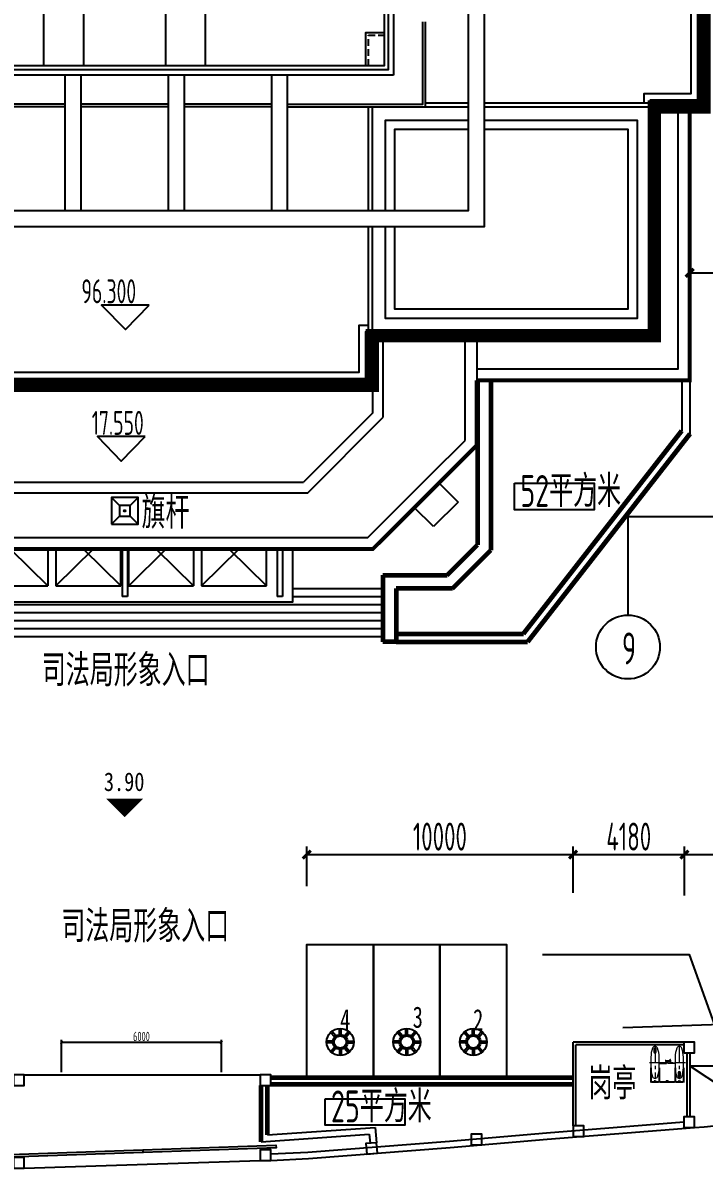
# Model space of a CAD drawing. Header units: millimetres. Extents: x 1618082 to 1961966, y -194823 to 101334.
# Drawn here: x 1663587 to 1689169, y 732 to 43777 of the extents above; entities that cross this region are included whole.
import ezdxf

# ---------------------------------------------------------------- set-up
doc = ezdxf.new("R2010")
doc.units = ezdxf.units.MM
doc.header["$LTSCALE"] = 500
for name, pattern in [('CENTER', [2, 1.25, -0.25, 0.25, -0.25]), ('HIDDEN', [0.375, 0.25, -0.125]), ('HIDDEN2', [0.1875, 0.125, -0.0625])]:
    doc.linetypes.add(name, pattern=pattern)
doc.layers.get('0').update_dxf_attribs({"color": 8})
doc.layers.get('Defpoints').update_dxf_attribs({"color": 8})
for name, color, linetype in [('1-道路', 8, 'Continuous'), ('1层轴线$0$建-标注', 8, 'Continuous'), ('hik设备图层', 7, 'Continuous'), ('STAIR', 8, 'Continuous'), ('建-墙', 8, 'Continuous'), ('建-屋面-边缘线', 8, 'Continuous'), ('建-幕墙', 8, 'Continuous'), ('建-文字200', 8, 'Continuous'), ('建-柱', 8, 'Continuous'), ('建-标注200', 8, 'Continuous'), ('我画过的车位号', 1, 'Continuous'), ('电-电力-线槽', 3, 'Continuous')]:
    doc.layers.add(name, color=color, linetype=linetype)
doc.layers.add('3中心线层', color=1, linetype='CENTER', lineweight=18, true_color=0xff0000)
doc.styles.add('HZTXT', font='gbenor.shx', dxfattribs={"width": 0.75, "bigfont": 'HZTXT.shx'})
doc.styles.add('TH_GBDIM', font='romans.shx', dxfattribs={"width": 0.8, "bigfont": 'gbcbig.shx'})
doc.styles.add('XD2008', font='xd-hzs.shx', dxfattribs={"width": 0.7, "bigfont": 'xd-hztxt.shx'})
doc.dimstyles.new('XD1000$0', dxfattribs={"dimscale": 300, "dimtxt": 3.5, "dimasz": 1, "dimexe": 1, "dimexo": 2, "dimgap": 0.5, "dimtad": 1, "dimdec": 0, "dimdsep": 46, "dimtxsty": 'XD2008', "dimblk": 'ARCHTICK', "dimcen": 2.5, "dimclrd": 256, "dimclre": 256, "dimclrt": 256, "dimaunit": 1, "dimadec": 0, "dimazin": 0, "dimtfac": 1, "dimtdec": 0, "dimtix": 1, "dimtmove": 0, "dimatfit": 3, "dimfxl": 1, "dimtolj": 1, "dimtzin": 0, "dimarcsym": 0})
doc.dimstyles.new('副本 TH_GBDIM', dxfattribs={"dimscale": 10, "dimtxt": 3.5, "dimasz": 2.5, "dimexe": 2, "dimexo": 0, "dimgap": 1.5, "dimtad": 1, "dimdec": 0, "dimzin": 0, "dimdsep": 46, "dimtxsty": 'TH_GBDIM', "dimcen": 2.5, "dimdle": 5, "dimclrd": 4, "dimclre": 4, "dimclrt": 3, "dimadec": 0, "dimazin": 0, "dimtfac": 0.714286, "dimtdec": 0, "dimtmove": 0, "dimatfit": 3, "dimfxl": 1, "dimtolj": 1, "dimtzin": 0, "dimlwd": -1, "dimlwe": -1, "dimarcsym": 0})

# ---------------------------------------------------------------- blocks, each defined once
blk = doc.blocks.new('wwdd')
at = {"layer": 'Defpoints'}
for p, q in [((31680, -4931), (31680, -840)), ((31680, -4931), (31680, -840)), ((32120, -840), (32120, -5113)), ((28600, -990), (28600, -4076)), ((28200, -3910), (25610, -6500)), ((28200, -3910), (28200, -3910)), ((30354, -6257), (31680, -4931)), ((30354, -6257), (31680, -4931)), ((32120, -5113), (30700, -6533)), ((28031, -8580), (30354, -6257)), ((30700, -6533), (28213, -9020)), ((30700, -6533), (31419, -7251)), ((18700, -7380), (18400, -7080)), ((19400, -7080), (19100, -7380)), ((31419, -7251), (30500, -8170)), ((30500, -8170), (29775, -7458)), ((18700, -7780), (18400, -8080)), ((19400, -8080), (19100, -7780)), ((9769, -8580), (28031, -8580)), ((9769, -8580), (28031, -8580)), ((28213, -9020), (9587, -9020))]:
    blk.add_line(p, q, dxfattribs=at)
for points in [[(32120, -2240), (39680, -2240), (39680, 7600)], [(32120, -2240), (39680, -2240), (39680, 7600)], [(32120, -2680), (40120, -2680), (40120, 7600)], [(9200, -840), (9200, -4076), (12024, -6900), (25776, -6900), (28600, -4076)], [(28200, -2857), (28200, -3910)], [(9600, -3910), (9600, -3910), (12190, -6500), (25610, -6500)]]:
    blk.add_lwpolyline(points, dxfattribs=at)
for points in [[(18400, -8080), (19400, -8080), (19400, -7080), (18400, -7080)], [(18700, -7780), (19100, -7780), (19100, -7380), (18700, -7380)]]:
    blk.add_lwpolyline(points, close=True, dxfattribs=at)
for radius in [30, 20]:
    blk.add_circle((18900, -7580), radius, dxfattribs=at)
at = {"layer": '建-墙'}
blk.add_lwpolyline([(27950, 9150), (27950, 10400), (28650, 10400)], dxfattribs=at)
at = {"layer": '建-墙', "linetype": 'HIDDEN', "ltscale": 2}
blk.add_lwpolyline([(28050, 9150), (28050, 10300), (28650, 10300)], dxfattribs=at)
at = {"layer": '建-屋面-边缘线'}
for p, q in [((15860, 9150), (15860, 12260)), ((17360, 9150), (17360, 12260)), ((20450, 9150), (20450, 12260)), ((21940, 9150), (21940, 12260)), ((16660, 3700), (16660, 8800)), ((17260, 3700), (17260, 8800)), ((20540, 3700), (20540, 8800)), ((21140, 3700), (21140, 8800)), ((24420, 3700), (24420, 8800)), ((25020, 3700), (25020, 8800))]:
    blk.add_line(p, q, dxfattribs=at)
blk.add_lwpolyline([(29000, 8800), (8800, 8800), (8800, 21200), (29000, 21200)], close=True, dxfattribs=at)
for points in [[(40167, 15000), (40167, 8090), (38400, 8090), (38400, 7750)], [(40407, 15000), (40407, 7850), (38640, 7850), (38640, 7750)], [(38790, 7600), (40657, 7600), (40657, 15000)], [(25020, 7700), (30100, 7700), (30100, 10800)], [(25020, 7700), (30100, 7700), (30100, 10800)], [(32400, 7750), (38790, 7750), (38790, -990), (28050, -990), (28050, 3100)], [(30200, 7750), (31800, 7750)], [(30200, 7750), (31800, 7750)], [(16660, 7700), (13380, 7700)], [(16660, 7700), (13380, 7700)], [(20540, 7700), (17260, 7700)], [(20540, 7700), (17260, 7700)], [(24420, 7700), (21140, 7700)], [(24420, 7700), (21140, 7700)], [(28050, 3700), (28050, 7600)], [(28050, 3700), (28050, 7600)], [(28690, 3700), (28690, 7110), (31800, 7110)], [(32400, 7110), (38150, 7110), (38150, -350), (28690, -350), (28690, 3100)], [(28690, 3700), (28690, 7110), (31800, 7110)], [(29040, 3700), (29040, 6760), (31800, 6760)], [(32400, 6760), (37800, 6760), (37800, 0), (29040, 0), (29040, 3100)], [(29040, 3700), (29040, 6760), (31800, 6760)], [(9750, -600), (10340, -600), (10340, -2367), (27710, -2367), (27710, -600), (28050, -600)], [(9750, -840), (10100, -840), (10100, -2607), (27950, -2607), (27950, -840), (28050, -840)], [(9850, -840), (9850, -2857), (28200, -2857), (28200, -990)]]:
    blk.add_lwpolyline(points, dxfattribs=at)
at = {"layer": '建-屋面-边缘线', "linetype": 'HIDDEN2', "ltscale": 0.3}
for points in [[(28200, 3700), (28200, 7600), (31800, 7600)], [(32400, 7600), (38640, 7600), (38640, -840), (28200, -840), (28200, 3100)], [(28200, 3700), (28200, 7600), (31800, 7600)]]:
    blk.add_lwpolyline(points, dxfattribs=at)
at = {"layer": '建-幕墙'}
for p, q in [((14615, -9020), (16015, -10400)), ((16015, -9020), (16015, -10400)), ((16315, -9020), (16315, -10400)), ((17715, -9020), (16315, -10400)), ((17350, -9020), (18750, -10400)), ((18750, -10400), (18750, -9020)), ((18800, -9020), (18800, -10800)), ((19000, -9020), (19000, -10800)), ((19050, -10400), (19050, -9020)), ((20450, -9020), (19050, -10400)), ((20085, -9020), (21485, -10400)), ((21485, -9020), (21485, -10400)), ((21785, -9020), (21785, -10400)), ((23185, -9020), (21785, -10400)), ((22820, -9020), (24220, -10400)), ((24220, -10400), (24220, -9020)), ((24620, -9020), (24620, -10800)), ((24820, -9020), (24820, -10800)), ((13580, -10400), (16015, -10400)), ((16315, -10400), (18750, -10400)), ((19050, -10400), (21485, -10400)), ((21785, -10400), (24220, -10400)), ((19000, -10800), (18800, -10800)), ((24820, -10800), (24620, -10800))]:
    blk.add_line(p, q, dxfattribs=at)
blk.add_lwpolyline([(12580, -9020), (12580, -11000), (25220, -11000), (25220, -9020)], dxfattribs=at)
at = {"layer": '建-柱'}
blk.add_line((28800, 18200), (28800, 10750), dxfattribs=at)
at = {"layer": '建-柱', "const_width": 150}
for points in [[(32149, -2680), (40120, -2680), (40120, 7600), (40657, 7600), (40657, 22400)], [(9587, -9020), (28213, -9020), (32120, -5113), (32120, -2680)]]:
    blk.add_lwpolyline(points, dxfattribs=at)
at = {"layer": '建-柱'}
for points in [[(5400, 26900), (32400, 26900), (32400, 3100), (5400, 3100)], [(6000, 26300), (31800, 26300), (31800, 3700), (6000, 3700)], [(9000, 21000), (28800, 21000), (28800, 9000), (9000, 9000)], [(9150, 20850), (28650, 20850), (28650, 9150), (9150, 9150)]]:
    blk.add_lwpolyline(points, close=True, dxfattribs=at)
for points in [[(25020, 7600), (30200, 7600), (30200, 10800)], [(25020, 7600), (30200, 7600), (30200, 10800)], [(16660, 7600), (13380, 7600)], [(16660, 7600), (13380, 7600)], [(20540, 7600), (17260, 7600)], [(20540, 7600), (17260, 7600)], [(24420, 7600), (21140, 7600)], [(24420, 7600), (21140, 7600)]]:
    blk.add_lwpolyline(points, dxfattribs=at)
at = {"layer": '建-标注200'}
for points in [[(19822, 152), (18028, 152), (18925, -768), (19822, 152)], [(19669, -4788), (17875, -4788), (18772, -5708), (19669, -4788)], [(41097, -7800), (37800, -7800), (37800, -11500)]]:
    blk.add_lwpolyline(points, dxfattribs=at)
blk.add_circle((37800, -12700), 1200, dxfattribs=at)
at = {"layer": '建-文字200', "style": 'XD2008', "width": 0.7}
for s, p in [('96.300', (17275, 222)), ('17.550', (17663, -4724))]:
    blk.add_text(s, height=900, dxfattribs=at).set_placement(p)
at = {"layer": '建-标注200', "style": 'XD2008', "width": 0.7}
blk.add_text('9', height=1200, dxfattribs=at).set_placement((37577, -13351))
blk = doc.blocks.new('_ArchTick')
at = {"color": 0, "linetype": 'ByBlock', "const_width": 0.4}
blk.add_lwpolyline([(-0.5, -0.5), (0.5, 0.5)], dxfattribs=at)
blk = doc.blocks.new('*D286')
at = {"layer": '1层轴线$0$建-标注', "lineweight": -2, "transparency": 16777216}
for p, q in [((1674248, 11328), (1674248, 12816)), ((1674248, 12516), (1684248, 12516)), ((1684248, 11328), (1684248, 12816))]:
    blk.add_line(p, q, dxfattribs=at)
at = {"layer": 'Defpoints', "color": 0, "transparency": 16777216}
for p in [(1684248, 12516), (1674248, 10728), (1684248, 10728)]:
    blk.add_point(p, dxfattribs=at)
at = {"layer": '1层轴线$0$建-标注', "lineweight": -2, "transparency": 16777216, "xscale": 300, "yscale": 300, "zscale": 300, "rotation": 180}
blk.add_blockref('_ArchTick', (1674248, 12516), dxfattribs=at)
at = {"layer": '1层轴线$0$建-标注', "lineweight": -2, "transparency": 16777216, "xscale": 300, "yscale": 300, "zscale": 300}
blk.add_blockref('_ArchTick', (1684248, 12516), dxfattribs=at)
at = {"layer": '1层轴线$0$建-标注', "transparency": 16777216, "insert": (1679248, 13191), "char_height": 1050, "attachment_point": 5, "style": 'XD2008'}
blk.add_mtext('\\A1;10000', dxfattribs=at)
blk = doc.blocks.new('*D287')
at = {"layer": '1层轴线$0$建-标注', "lineweight": -2, "transparency": 16777216}
for p, q in [((1684250, 11082), (1684250, 12816)), ((1684250, 12516), (1688430, 12516)), ((1688430, 11082), (1688430, 12816))]:
    blk.add_line(p, q, dxfattribs=at)
at = {"layer": 'Defpoints', "color": 0, "transparency": 16777216}
for p in [(1688430, 12516), (1684250, 10482), (1688430, 10482)]:
    blk.add_point(p, dxfattribs=at)
at = {"layer": '1层轴线$0$建-标注', "lineweight": -2, "transparency": 16777216, "xscale": 300, "yscale": 300, "zscale": 300, "rotation": 180}
blk.add_blockref('_ArchTick', (1684250, 12516), dxfattribs=at)
at = {"layer": '1层轴线$0$建-标注', "lineweight": -2, "transparency": 16777216, "xscale": 300, "yscale": 300, "zscale": 300}
blk.add_blockref('_ArchTick', (1688430, 12516), dxfattribs=at)
at = {"layer": '1层轴线$0$建-标注', "transparency": 16777216, "insert": (1686340, 13191), "char_height": 1050, "attachment_point": 5, "style": 'XD2008'}
blk.add_mtext('\\A1;4180', dxfattribs=at)
blk = doc.blocks.new('*D288')
at = {"layer": '1层轴线$0$建-标注', "lineweight": -2, "transparency": 16777216}
for p, q in [((1688430, 10984), (1688430, 12816)), ((1688430, 12516), (1695130, 12516)), ((1695130, 10984), (1695130, 12816))]:
    blk.add_line(p, q, dxfattribs=at)
at = {"layer": 'Defpoints', "color": 0, "transparency": 16777216}
for p in [(1695130, 12516), (1688430, 10384), (1695130, 10384)]:
    blk.add_point(p, dxfattribs=at)
at = {"layer": '1层轴线$0$建-标注', "lineweight": -2, "transparency": 16777216, "xscale": 300, "yscale": 300, "zscale": 300, "rotation": 180}
blk.add_blockref('_ArchTick', (1688430, 12516), dxfattribs=at)
at = {"layer": '1层轴线$0$建-标注', "lineweight": -2, "transparency": 16777216, "xscale": 300, "yscale": 300, "zscale": 300}
blk.add_blockref('_ArchTick', (1695130, 12516), dxfattribs=at)
at = {"layer": '1层轴线$0$建-标注', "transparency": 16777216, "insert": (1691780, 13191), "char_height": 1050, "attachment_point": 5, "style": 'XD2008'}
blk.add_mtext('\\A1;6700', dxfattribs=at)
blk = doc.blocks.new('*D289')
at = {"layer": '1层轴线$0$建-标注', "lineweight": -2, "transparency": 16777216}
for p, q in [((1665039, 4332), (1665039, 5554)), ((1671039, 5454), (1665039, 5454)), ((1671039, 4332), (1671039, 5554))]:
    blk.add_line(p, q, dxfattribs=at)
at = {"layer": 'Defpoints', "color": 0, "transparency": 16777216}
for p in [(1665039, 5454), (1665039, 4132), (1671039, 4132)]:
    blk.add_point(p, dxfattribs=at)
at = {"layer": '1层轴线$0$建-标注', "lineweight": -2, "transparency": 16777216, "xscale": 100, "yscale": 100, "zscale": 100, "rotation": 180}
blk.add_blockref('_ArchTick', (1665039, 5454), dxfattribs=at)
at = {"layer": '1层轴线$0$建-标注', "lineweight": -2, "transparency": 16777216, "xscale": 100, "yscale": 100, "zscale": 100}
blk.add_blockref('_ArchTick', (1671039, 5454), dxfattribs=at)
at = {"layer": '1层轴线$0$建-标注', "transparency": 16777216, "insert": (1668039, 5679), "char_height": 350, "attachment_point": 5, "style": 'XD2008'}
blk.add_mtext('\\A1;6000', dxfattribs=at)
blk = doc.blocks.new('*D290')
at = {"layer": '1层轴线$0$建-标注', "lineweight": -2, "transparency": 16777216}
for p, q in [((1688630, 35476), (1688630, 34085)), ((1695130, 35476), (1695130, 34085)), ((1688630, 34385), (1695130, 34385))]:
    blk.add_line(p, q, dxfattribs=at)
at = {"layer": 'Defpoints', "color": 0, "transparency": 16777216}
for p in [(1688630, 36076), (1695130, 36076), (1695130, 34385)]:
    blk.add_point(p, dxfattribs=at)
at = {"layer": '1层轴线$0$建-标注', "lineweight": -2, "transparency": 16777216, "xscale": 300, "yscale": 300, "zscale": 300, "rotation": 180}
blk.add_blockref('_ArchTick', (1688630, 34385), dxfattribs=at)
at = {"layer": '1层轴线$0$建-标注', "lineweight": -2, "transparency": 16777216, "xscale": 300, "yscale": 300, "zscale": 300}
blk.add_blockref('_ArchTick', (1695130, 34385), dxfattribs=at)
at = {"layer": '1层轴线$0$建-标注', "transparency": 16777216, "insert": (1691880, 35060), "char_height": 1050, "attachment_point": 5, "style": 'XD2008'}
blk.add_mtext('\\A1;6500', dxfattribs=at)
blk = doc.blocks.new('地磁探测器')
at = {"layer": 'hik设备图层'}
for p, q in [((-5, 46.2), (-5, 85)), ((5.2, 46.2), (5.2, 85)), ((-46.2, 5), (-85, 5)), ((-34.5, 31.2), (-60.2, 60.2)), ((-26.9, 37.9), (-52.6, 66.9)), ((26.9, 37.9), (52.6, 66.9)), ((34.5, 31.2), (60.2, 60.2)), ((46.2, 5), (85, 5)), ((-46.2, -5.2), (-85, -5.2)), ((-34.4, -31.3), (-60.1, -60.3)), ((-26.7, -38.1), (-52.5, -67.1)), ((-5, -46.2), (-5, -85)), ((5.2, -46.2), (5.2, -85)), ((26.7, -38.1), (52.5, -67.1)), ((34.4, -31.3), (60.1, -60.3)), ((46.2, -5.2), (85, -5.2))]:
    blk.add_line(p, q, dxfattribs=at)
for radius in [85, 46.5, 46.5, 46.5, 38.1]:
    blk.add_circle((0, 0), radius, dxfattribs=at)
blk = doc.blocks.new('*D438')
at = {"color": 4, "true_color": 0x00ffff, "transparency": 16777216}
for p, q in [((1688082, 4503), (1688082, 3948)), ((1688392, 4503), (1688392, 3948)), ((1688107, 3968), (1688367, 3968))]:
    blk.add_line(p, q, dxfattribs=at)
for points in [[(1688107, 3972), (1688107, 3964), (1688082, 3968)], [(1688367, 3972), (1688367, 3964), (1688392, 3968)]]:
    blk.add_solid(points, dxfattribs=at)
at = {"layer": 'Defpoints', "color": 0, "transparency": 16777216}
for p in [(1688082, 4503), (1688392, 4503), (1688392, 3968)]:
    blk.add_point(p, dxfattribs=at)
at = {"color": 3, "true_color": 0x00ff00, "transparency": 16777216, "insert": (1688237, 4001), "char_height": 35, "attachment_point": 5, "style": 'TH_GBDIM'}
blk.add_mtext('\\A1;310', dxfattribs=at)
blk = doc.blocks.new('*D439')
at = {"color": 4, "true_color": 0x00ffff, "transparency": 16777216}
for p, q in [((1687172, 4503), (1687172, 3948)), ((1687482, 4503), (1687482, 3948)), ((1687197, 3968), (1687457, 3968))]:
    blk.add_line(p, q, dxfattribs=at)
for points in [[(1687197, 3972), (1687197, 3964), (1687172, 3968)], [(1687457, 3972), (1687457, 3964), (1687482, 3968)]]:
    blk.add_solid(points, dxfattribs=at)
at = {"layer": 'Defpoints', "color": 0, "transparency": 16777216}
for p in [(1687172, 4503), (1687482, 4503), (1687482, 3968)]:
    blk.add_point(p, dxfattribs=at)
at = {"color": 3, "true_color": 0x00ff00, "transparency": 16777216, "insert": (1687327, 4001), "char_height": 35, "attachment_point": 5, "style": 'TH_GBDIM'}
blk.add_mtext('\\A1;310', dxfattribs=at)
blk = doc.blocks.new('*D436')
at = {"color": 4, "true_color": 0x00ffff, "transparency": 16777216}
for p, q in [((1687482, 4503), (1687482, 3948)), ((1688082, 4503), (1688082, 3948)), ((1687507, 3968), (1688057, 3968))]:
    blk.add_line(p, q, dxfattribs=at)
for points in [[(1687507, 3972), (1687507, 3964), (1687482, 3968)], [(1688057, 3972), (1688057, 3964), (1688082, 3968)]]:
    blk.add_solid(points, dxfattribs=at)
at = {"layer": 'Defpoints', "color": 0, "transparency": 16777216}
for p in [(1687482, 4503), (1688082, 4503), (1688082, 3968)]:
    blk.add_point(p, dxfattribs=at)
at = {"color": 3, "true_color": 0x00ff00, "transparency": 16777216, "insert": (1687782, 4001), "char_height": 35, "attachment_point": 5, "style": 'TH_GBDIM'}
blk.add_mtext('\\A1;600', dxfattribs=at)
blk = doc.blocks.new('*D437')
at = {"color": 4, "true_color": 0x00ffff, "transparency": 16777216}
for p, q in [((1687737, 4763), (1687712, 4763)), ((1687762, 4676), (1687762, 4783)), ((1687762, 4763), (1687802, 4763)), ((1687802, 4676), (1687802, 4783)), ((1687827, 4763), (1687927, 4763))]:
    blk.add_line(p, q, dxfattribs=at)
for points in [[(1687737, 4767), (1687737, 4759), (1687762, 4763)], [(1687827, 4767), (1687827, 4759), (1687802, 4763)]]:
    blk.add_solid(points, dxfattribs=at)
at = {"layer": 'Defpoints', "color": 0, "transparency": 16777216}
for p in [(1687802, 4763), (1687762, 4676), (1687802, 4676)]:
    blk.add_point(p, dxfattribs=at)
at = {"color": 3, "true_color": 0x00ff00, "transparency": 16777216, "insert": (1687890, 4795), "char_height": 35, "attachment_point": 5, "style": 'TH_GBDIM'}
blk.add_mtext('\\A1;40', dxfattribs=at)

msp = doc.modelspace()

# ---------------------------------------------------------------- linework, layer by layer
at = {"color": 7, "linetype": 'Continuous', "lineweight": 0}
for p, q in [((1687285, 5210), (1687285, 5090)), ((1687369, 5090), (1687369, 5210)), ((1687172, 4902.5), (1687172, 4502.5)), ((1687482, 4502.5), (1687482, 4902.5)), ((1688082, 4902.5), (1688082, 4502.5)), ((1688392, 4502.5), (1688392, 4902.5)), ((1687742.7, 4683), (1687482, 4683)), ((1687482, 4668), (1687742.7, 4668)), ((1687754.4, 4683), (1687742.7, 4683)), ((1687742.7, 4668), (1687754.4, 4668)), ((1687809.6, 4683), (1687821.4, 4683)), ((1687821.4, 4668), (1687809.6, 4668)), ((1687821.4, 4683), (1688082, 4683)), ((1688082, 4668), (1687821.4, 4668)), ((1688195, 4315), (1688195, 4195)), ((1688279, 4195), (1688279, 4315))]:
    msp.add_line(p, q, dxfattribs=at)
at = {"const_width": 500}
msp.add_lwpolyline([(1658260.1, 32026.2), (1647520.1, 32026.2), (1647520.1, 40616.2), (1645653.1, 40616.2), (1645653.1, 55416.2), (1647520.1, 55416.2), (1647520.1, 64006.2), (1658360.1, 64006.2), (1658360.1, 65873.2), (1676710.1, 65873.2), (1676710.1, 64006.2), (1687300.1, 64006.2), (1687300.1, 55416.2), (1689167.1, 55416.2), (1689167.1, 40616.2), (1687300.1, 40616.2), (1687300.1, 32026.2), (1676710.1, 32026.2), (1676710.1, 30159.2), (1658360.1, 30159.2), (1658360.1, 32176.2)], dxfattribs=at)
at = {"color": 7, "linetype": 'Continuous', "lineweight": 0}
for centre, radius, start, end in [((1688117.7, 4902.5), 945.7, 159.22228, 180), ((1687327, 5202.5), 100, 20.77772, 159.22228), ((1687327, 5210), 42, 0, 180), ((1686536.3, 4902.5), 945.7, 0, 20.77772), ((1689027.7, 4902.5), 945.7, 159.22228, 180), ((1688237, 5202.5), 100, 20.77772, 159.22228), ((1687446.3, 4902.5), 945.7, 0, 20.77772), ((1687327, 5090), 42, 180, 0), ((1688117.7, 4502.5), 945.7, 180, 200.77772), ((1686536.3, 4502.5), 945.7, 339.22228, 0), ((1687754.4, 4675.5), 7.5, 0, 90), ((1687754.4, 4675.5), 7.5, 270, 0), ((1687809.6, 4675.5), 7.5, 90, 180), ((1687809.6, 4675.5), 7.5, 180, 270), ((1689027.7, 4502.5), 945.7, 180, 200.77772), ((1688237, 4315), 42, 0, 180), ((1687446.3, 4502.5), 945.7, 339.22228, 0), ((1687327, 4202.5), 100, 200.77772, 339.22228), ((1688237, 4202.5), 100, 200.77772, 339.22228), ((1688237, 4195), 42, 180, 0)]:
    msp.add_arc(centre, radius, start, end, dxfattribs=at)
for points, knots in [([(1687172, 4676.9), (1687171.1, 4676.4), (1687170.2, 4676), (1687169.3, 4675.5), (1687169.3, 4675.5)], [0, 0, 0, 0, 0.9888606, 1, 1, 1, 1]), ([(1687169.3, 4675.5), (1687169.3, 4675.5), (1687170.2, 4675), (1687171.1, 4674.6), (1687172, 4674.1)], [0, 0, 0, 0, 0.0111429, 1, 1, 1, 1])]:
    msp.add_open_spline(points, degree=3, knots=knots, dxfattribs=at)
at = {"layer": '1-道路', "linetype": 'Continuous', "lineweight": 60}
for p, q in [((1680658.6, 30336.2), (1680658.6, 24160.6)), ((1681158.6, 30336.2), (1681158.6, 23953.5)), ((1682390.8, 20816.2), (1688330.1, 28438.3)), ((1688630.1, 28335.2), (1682537.4, 20516.2)), ((1679514.3, 23016.2), (1680658.6, 24160.6)), ((1679721.4, 22516.2), (1681158.6, 23953.5)), ((1677110.1, 23016.2), (1679514.3, 23016.2)), ((1677110.1, 23016.2), (1677110.1, 20516.2)), ((1679721.4, 22516.2), (1677610.1, 22516.2)), ((1677610.1, 22516.2), (1677610.1, 20516.2)), ((1677610.1, 20816.2), (1682390.8, 20816.2)), ((1677610.1, 20516.2), (1677110.1, 20516.2)), ((1677610.1, 20516.2), (1682537.4, 20516.2)), ((1672902.3, 4131.8), (1684250.4, 4131.8)), ((1672902.3, 3891.8), (1684250.4, 3891.8)), ((1672538.8, 1721.6), (1672538.8, 3831.8)), ((1672778.8, 1978.9), (1672778.8, 3831.8))]:
    msp.add_line(p, q, dxfattribs=at)
at = {"layer": '1-道路'}
for p, q in [((1688330.1, 30336.2), (1688330.1, 28438.3)), ((1688630.1, 30336.2), (1688630.1, 28335.2)), ((1672778.8, 1978.9), (1676815.2, 2261.2)), ((1676815.2, 2261.2), (1676865.4, 1687.1)), ((1672538.8, 1721.6), (1676596.7, 2005.3)), ((1676596.7, 2005.3), (1676626.3, 1666.2))]:
    msp.add_line(p, q, dxfattribs=at)
for points in [[(1682044.5, 26473.3), (1685044.5, 26473.3), (1685044.5, 25473.3), (1682044.5, 25473.3)], [(1676748.4, 4131.8), (1674248.4, 4131.8), (1674248.4, 9131.8), (1676748.4, 9131.8)], [(1676748.4, 4131.8), (1674248.4, 4131.8), (1674248.4, 9131.8), (1676748.4, 9131.8)], [(1679248.4, 4131.8), (1676748.4, 4131.8), (1676748.4, 9131.8), (1679248.4, 9131.8)], [(1681748.4, 4131.8), (1679248.4, 4131.8), (1679248.4, 9131.8), (1681748.4, 9131.8)], [(1674933.6, 3340.8), (1677933.6, 3340.8), (1677933.6, 2340.8), (1674933.6, 2340.8)], [(1663096.8, 1240.8), (1668093.8, 1415.3), (1668097.2, 1315.4), (1663100.3, 1140.9)], [(1668093.8, 1415.3), (1673090.7, 1589.8), (1673094.2, 1489.9), (1668097.2, 1315.4)]]:
    msp.add_lwpolyline(points, close=True, dxfattribs=at)
at = {"layer": '3中心线层'}
for p, q in [((1687327, 5322.5), (1687327, 4082.5)), ((1688237, 5322.5), (1688237, 4082.5)), ((1687122, 4702.5), (1688472.8, 4702.5))]:
    msp.add_line(p, q, dxfattribs=at)
at = {"layer": 'STAIR'}
for p, q in [((1673730.1, 22516.2), (1677110.1, 22516.2)), ((1673730.1, 22216.2), (1677110.1, 22216.2)), ((1657710.1, 21916.2), (1677110.1, 21916.2)), ((1657710.1, 21616.2), (1677110.1, 21616.2)), ((1657710.1, 21316.2), (1677110.1, 21316.2)), ((1657710.1, 21016.2), (1677110.1, 21016.2)), ((1657710.1, 20716.2), (1677110.1, 20716.2)), ((1694586.8, 4563.2), (1688640.5, 4563.2)), ((1663636.1, 4231.8), (1672502.3, 4231.8)), ((1663636.1, 731.8), (1672502.3, 1021.6))]:
    msp.add_line(p, q, dxfattribs=at)
msp.add_lwpolyline([(1688640.5, 4563.2), (1691706.9, 2547), (1694586.8, 4563.2)], dxfattribs=at)
msp.add_arc((1683907.2, 66058.7), 63988.9, 274.39514, 279.607469, dxfattribs=at)
at = {"layer": '建-墙'}
for p, q in [((1688411, 5463.2), (1684250.4, 5463.2)), ((1684250.4, 2323.7), (1684250.4, 5463.2)), ((1688411, 5363.2), (1684350.4, 5363.2)), ((1684350.4, 2323.7), (1684350.4, 5363.2)), ((1688539.7, 2658), (1688539.7, 5063.2)), ((1688640.5, 2658), (1688640.5, 5063.2))]:
    msp.add_line(p, q, dxfattribs=at)
at = {"layer": '建-墙', "ltscale": 2000}
for points in [[(1688411, 5063.2), (1688811, 5063.2), (1688811, 5463.2), (1688411, 5463.2)], [(1663236.1, 3831.8), (1663636.1, 3831.8), (1663636.1, 4231.8), (1663236.1, 4231.8)], [(1672502.3, 3831.8), (1672902.3, 3831.8), (1672902.3, 4231.8), (1672502.3, 4231.8)], [(1688411, 2258), (1688811, 2258), (1688811, 2658), (1688411, 2658)], [(1684250.4, 1923.7), (1684650.4, 1923.7), (1684650.4, 2323.7), (1684250.4, 2323.7)], [(1680416.1, 1602.4), (1680816.1, 1602.4), (1680816.1, 2002.4), (1680416.1, 2002.4)], [(1672502.3, 1021.6), (1672902.3, 1021.6), (1672902.3, 1421.6), (1672502.3, 1421.6)], [(1676501.8, 1253.8), (1676900.3, 1288.7), (1676865.4, 1687.1), (1676466.9, 1652.3)], [(1663236.1, 731.8), (1663636.1, 731.8), (1663636.1, 1131.8), (1663236.1, 1131.8)]]:
    msp.add_lwpolyline(points, close=True, dxfattribs=at)
at = {"layer": '建-墙'}
for points in [[(1672902.3, 1261.8), (1674291.4, 1326.7), (1679610.9, 1740), (1683255.3, 2052.5), (1688410.3, 2466.6)], [(1672902.3, 1021.6), (1674306.3, 1087.1), (1679630.4, 1500.8), (1683275.2, 1813.3), (1688811, 2258)]]:
    msp.add_lwpolyline(points, dxfattribs=at)
at = {"layer": '建-文字200'}
msp.add_lwpolyline([(1667410.1, 13921.9, 0, 1400, 0), (1667410.1, 14621.9, 1400, 1400, 0)], format="xyseb", dxfattribs=at)
at = {"layer": '电-电力-线槽', "color": 4}
msp.add_line((1686112.1, 6016.2), (1693818.7, 6286.8), dxfattribs=at)
msp.add_lwpolyline([(1683106.5, 8758.5), (1688610.5, 8758.5), (1689543.3, 6142.3)], dxfattribs=at)

# ---------------------------------------------------------------- block references
msp.add_blockref('wwdd', (1648510.1, 33016.2))
at = {"xscale": 6, "yscale": 6, "zscale": 6}
for p in [(1675503.4, 5471.7), (1678003.4, 5471.7), (1680503.4, 5471.7)]:
    msp.add_blockref('地磁探测器', p, dxfattribs=at)

# ---------------------------------------------------------------- texts
at = {"layer": '建-文字200', "style": 'HZTXT', "width": 0.75}
for s, p in [('52平方米', (1682267.3, 25582.2)), ('旗杆', (1668043, 24770.7)), ('司法局形象入口', (1664296.3, 18841.7)), ('司法局形象入口', (1665031.1, 9218.7)), ('岗亭', (1684825.4, 3310.7)), ('25平方米', (1675156.4, 2449.7))]:
    msp.add_text(s, height=1200, dxfattribs=at).set_placement(p)
at = {"layer": '建-文字200', "width": 0.8}
msp.add_text('3.90', height=700, dxfattribs=at).set_placement((1666627.6, 14904.9))
at = {"layer": '我画过的车位号', "char_height": 800, "attachment_point": 1, "style": 'XD2008'}
for s, insert in [('{\\fFangSong|b0|i0|c134|p49;4}', (1675499.8, 6707.7)), ('{\\fFangSong|b0|i0|c134|p49;3}', (1678226.6, 6805.9)), ('{\\fFangSong|b0|i0|c134|p49;2}', (1680494.7, 6707.3))]:
    msp.add_mtext_dynamic_manual_height_columns(s, width=2753.298, gutter_width=1500, heights=[0], dxfattribs=dict(at, insert=insert))

# ---------------------------------------------------------------- dimensions: what is measured, and where the dimension line sits
for base, p1, p2, override, picture, middle in [((1687802.1, 4762.9), (1687761.9, 4675.5), (1687802.1, 4675.5), {"dimarcsym": 1}, '*D437', (1687889.7, 4795.4)), ((1687482, 3968.3), (1687172, 4502.5), (1687482, 4502.5), {"dimarcsym": 1}, '*D439', (1687327, 4000.8)), ((1688082, 3968.3), (1687482, 4502.5), (1688082, 4502.5), {"dimtmove": 1, "dimarcsym": 1}, '*D436', (1687782, 4000.8)), ((1688392, 3968.3), (1688082, 4502.5), (1688392, 4502.5), {"dimarcsym": 1}, '*D438', (1688237, 4000.8))]:
    dim = msp.add_linear_dim(base=base, p1=p1, p2=p2, dimstyle='副本 TH_GBDIM', override=override)
    dim.commit()
    dim.dimension.update_dxf_attribs({"geometry": picture, "text_midpoint": middle})
at = {"layer": '1层轴线$0$建-标注'}
for base, p1, p2, picture, middle in [((1695130.1, 34385.1), (1688630.1, 36076.2), (1695130.1, 36076.2), '*D290', (1691880.1, 35060.1)), ((1684248.4, 12516.2), (1674248.4, 10728), (1684248.4, 10728), '*D286', (1679248.4, 13191.2)), ((1688430.1, 12516.2), (1684250.4, 10481.6), (1688430.1, 10481.6), '*D287', (1686340.3, 13191.2)), ((1695130.1, 12516.2), (1688430.1, 10383.9), (1695130.1, 10383.9), '*D288', (1691780.1, 13191.2))]:
    dim = msp.add_linear_dim(base=base, p1=p1, p2=p2, dimstyle='XD1000$0', dxfattribs=at)
    dim.commit()
    dim.dimension.update_dxf_attribs({"geometry": picture, "text_midpoint": middle})
dim = msp.add_linear_dim(base=(1665038.8, 5453.6), p1=(1671038.8, 4131.8), p2=(1665038.8, 4131.8), dimstyle='XD1000$0', override={"dimscale": 100}, dxfattribs=at)
dim.commit()
dim.dimension.update_dxf_attribs({"geometry": '*D289', "text_midpoint": (1668038.8, 5678.6)})

doc.saveas('drawing.dxf')
